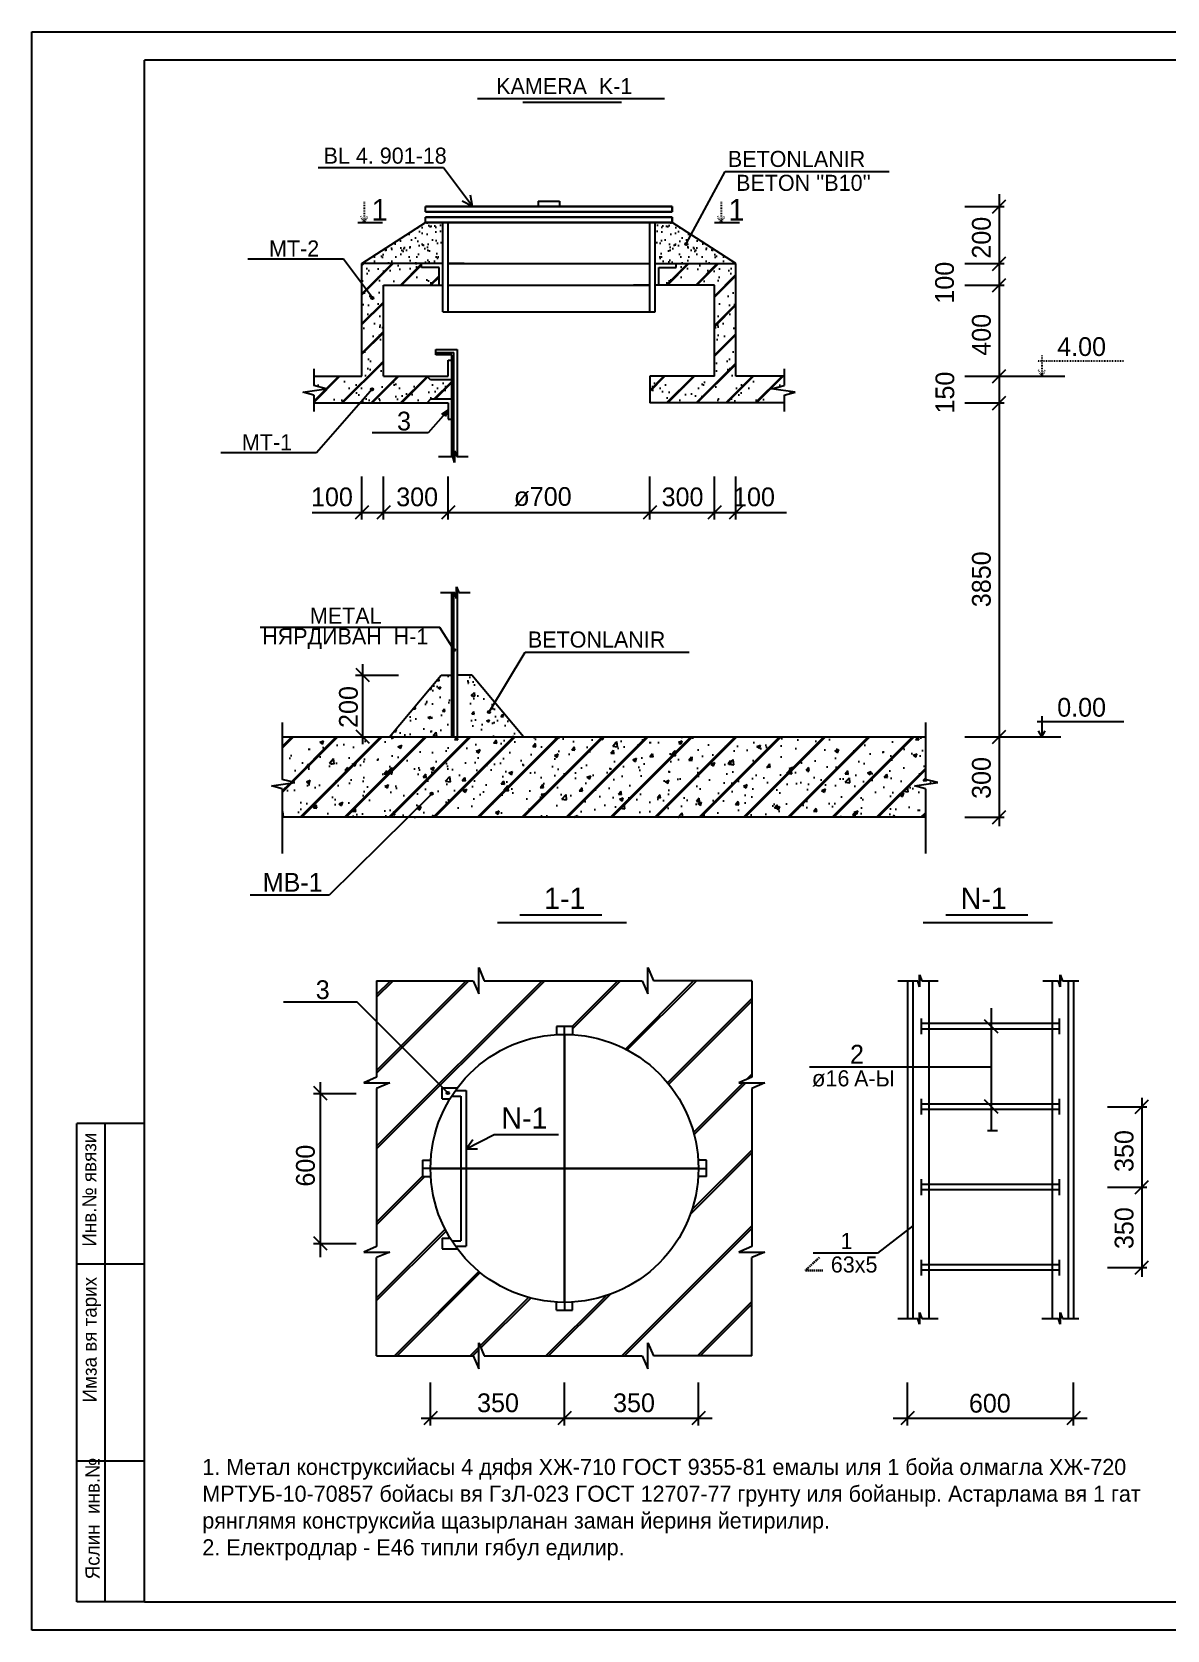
# Model space of a CAD drawing. Header units: millimetres. Extents: x 1067644 to 1117794, y -913136 to -692535.
# Drawn here: x 1075584 to 1096766, y -913136 to -883316 of the extents above; entities that cross this region are included whole.
import ezdxf

# ---------------------------------------------------------------- set-up
doc = ezdxf.new("R2010")
doc.units = ezdxf.units.MM
doc.linetypes.add('ACAD_ISO03W100', pattern=[30, 12, -18])
doc.linetypes.add('DASHEDX2', pattern=[38.1, 25.4, -12.7])
doc.styles.add('CP_ATTR', font='A3TI(LA).TTF')
doc.styles.get("Standard").update_dxf_attribs({"font": 'a3ar(la).ttf'})
doc.styles.add('style3', font='ARIAAL_.TTF', dxfattribs={"height": 300})

# ---------------------------------------------------------------- blocks, each defined once
blk = doc.blocks.new('_Oblique')
at = {"color": 0, "linetype": 'ByBlock', "lineweight": -2}
blk.add_line((-0.5, -0.5), (0.5, 0.5), dxfattribs=at)
blk = doc.blocks.new('ntnntyht')
at = {"lineweight": 25}
for p, q in [((1961564, -20955), (2003567, -20955)), ((1961564, -50629), (1961564, -20955)), ((1963654, -41225), (1962400, -41225)), ((1963656, -43837), (1962402, -43837)), ((1963656, -47494), (1962402, -47494)), ((1963654, -50106), (1962400, -50106)), ((2003567, -50629), (1961564, -50629))]:
    blk.add_line(p, q, dxfattribs=at)
at = {"lineweight": 25, "ltscale": 15}
for p, q in [((2003045, -21477), (1963653, -21477)), ((1963654, -50106), (1963654, -21476)), ((1963654, -50106), (2003045, -50106))]:
    blk.add_line(p, q, dxfattribs=at)
at = {"lineweight": 25, "ltscale": 0.25}
for p, q in [((1962400, -50106), (1962400, -41225)), ((1962922, -50107), (1962922, -41225))]:
    blk.add_line(p, q, dxfattribs=at)
at = {"lineweight": 25, "char_height": 261.21, "width": 6227.25, "attachment_point": 1, "rotation": 90, "style": 'CP_ATTR'}
for s, insert in [('\\pt3143;Инв.№ явязи', (1962497, -43510)), ('\\pt3143;Имза вя тарих', (1962505, -46404)), ('\\pt3143;Яслин  инв.№', (1962558, -49687))]:
    blk.add_mtext(s, dxfattribs=dict(at, insert=insert))

msp = doc.modelspace()

# ---------------------------------------------------------------- hatches: boundary and pattern name
h = msp.add_hatch()
h.set_pattern_fill('AR-SAND', color=0, scale=5, style=0)
h.set_pattern_definition([(37.5, (467441.96, -850925.23), (-8.000156, 244.70662), [0, -193.04, 0, -215.9, 0, -206.375]), (7.5, (467441.96, -850925.23), (224.76164, 358.41255), [0, -104.14, 0, -173.99, 0, -66.675]), (327.5, (467285.75, -850925.23), (395.496185, 0.71859), [0, -63.5, 0, -228.6, 0, -298.45]), (317.5, (467285.75, -850925.23), (381.77823, 111.46466), [0, -31.75, 0, -149.86, 0, -171.45])])
h.paths.add_polyline_path([(1083249.782, -886874.09), (1082930.927, -886874.09), (1081741.922, -887639.012), (1083249.782, -887639.012)])
h = msp.add_hatch()
h.set_pattern_fill('AR-SAND', color=0, scale=5, style=0)
h.set_pattern_definition([(142.5, (1703019.9, -850925.23), (8.000156, 244.70662), [0, -193.04, 0, -215.9, 0, -206.375]), (172.5, (1703019.9, -850925.23), (-224.76164, 358.41255), [0, -104.14, 0, -173.99, 0, -66.675]), (212.5, (1703176.1, -850925.23), (-395.496185, 0.71859), [0, -63.5, 0, -228.6, 0, -298.45]), (222.5, (1703176.1, -850925.23), (-381.77823, 111.46466), [0, -31.75, 0, -149.86, 0, -171.45])])
h.paths.add_polyline_path([(1087212.072, -886874.09), (1087530.927, -886874.09), (1088719.932, -887639.012), (1087212.072, -887639.012)])
for points in [[(1087815.931, -887271.319, 1), (1087771.4, -887271.319, 1)], [(1087783.665, -887271.319, 1), (1087803.665, -887271.319, 1)], [(1081960.268, -888279.081, 1), (1081915.737, -888279.081, 1)], [(1081928.003, -888279.081, 1), (1081948.003, -888279.081, 1)], [(1081953.681, -889983.796, 1), (1081909.15, -889983.796, 1)], [(1081928.003, -889976.271, 1), (1081948.003, -889976.271, 1)], [(1083483.119, -894850.108, 1), (1083438.587, -894850.108, 1)], [(1083450.853, -894850.108, 1), (1083470.853, -894850.108, 1)], [(1084136.827, -896004.225, 1), (1084092.296, -896004.225, 1)], [(1084099.404, -896012.792, 1), (1084119.404, -896012.792, 1)], [(1083066.353, -897531.246, 1), (1083021.821, -897531.246, 1)], [(1083034.087, -897531.246, 1), (1083054.087, -897531.246, 1)], [(1083367.008, -903114.025, 1), (1083322.477, -903114.025, 1)], [(1083334.743, -903114.025, 1), (1083354.743, -903114.025, 1)]]:
    msp.add_hatch(color=0).paths.add_polyline_path(points)
h = msp.add_hatch()
h.set_pattern_fill('JIS_LC_8', color=0, scale=50, style=0)
h.set_pattern_definition([(45, (465341.96, -851025.23), (-275.77164, 275.77164), []), (45, (465361.96, -851025.23), (-275.77164, 275.77164), [])])
h.paths.add_polyline_path([(1083180.277, -888039.012), (1083180.277, -887709.012), (1082852.911, -887709.012), (1082852.911, -887639.012), (1081741.922, -887639.012), (1081741.922, -889739.012), (1080841.922, -889739.012), (1080841.922, -889915.763), (1081077.363, -889975.383), (1080636.954, -890034.59), (1080841.922, -890091.18), (1080841.922, -890239.012), (1082958.56, -890239.012), (1083022.415, -890169.012), (1083419.782, -890169.012), (1083419.782, -889809.012), (1083022.415, -889809.012), (1082958.56, -889739.012), (1082141.922, -889739.012), (1082141.922, -888039.012)])
h.paths.add_polyline_path([(1087608.618, -887639.012), (1087608.618, -887709.012), (1087281.252, -887709.012), (1087281.252, -888039.012), (1088319.932, -888039.012), (1088319.932, -889739.012), (1087112.072, -889739.012), (1087112.072, -890239.012), (1089619.932, -890239.012), (1089619.932, -890091.18), (1089824.9, -890034.59), (1089384.491, -889975.383), (1089619.932, -889915.763), (1089619.932, -889739.012), (1088719.932, -889739.012), (1088719.932, -887639.012)])
h = msp.add_hatch()
h.set_pattern_fill('AR-SAND', color=0, scale=9, style=0)
h.set_pattern_definition([(37.5, (467441.96, -850925.23), (-14.40028, 440.47191), [0, -347.472, 0, -388.62, 0, -371.475]), (7.5, (467441.96, -850925.2), (404.57095, 645.1426), [0, -187.452, 0, -313.182, 0, -120.015]), (327.5, (467160.8, -850925.23), (711.89313, 1.29347), [0, -114.3, 0, -411.48, 0, -537.21]), (317.5, (467160.8, -850925.2), (687.2008, 200.6364), [0, -57.15, 0, -269.748, 0, -308.61])])
h.paths.add_polyline_path([(1082141.922, -888039.012), (1083180.277, -888039.012), (1083180.277, -887709.012), (1082852.911, -887709.012), (1082852.911, -887639.012), (1081741.922, -887639.012), (1081741.922, -889739.012), (1080841.922, -889739.012), (1080841.922, -889915.763), (1081077.363, -889975.383), (1080636.954, -890034.59), (1080841.922, -890091.18), (1080841.922, -890239.012), (1082958.56, -890239.012), (1083022.415, -890169.012), (1083419.782, -890169.012), (1083419.782, -889809.012), (1083022.415, -889809.012), (1082958.56, -889739.012), (1082141.922, -889739.012)])
h = msp.add_hatch()
h.set_pattern_fill('AR-SAND', color=0, scale=9, style=0)
h.set_pattern_definition([(142.5, (1703019.9, -850925.23), (14.40028, 440.47191), [0, -347.472, 0, -388.62, 0, -371.475]), (172.5, (1703019.9, -850925.2), (-404.57095, 645.1426), [0, -187.452, 0, -313.182, 0, -120.015]), (212.5, (1703301.07, -850925.23), (-711.89313, 1.29347), [0, -114.3, 0, -411.48, 0, -537.21]), (222.5, (1703301.1, -850925.2), (-687.2008, 200.6364), [0, -57.15, 0, -269.748, 0, -308.61])])
h.paths.add_polyline_path([(1088319.932, -888039.012), (1087281.577, -888039.012), (1087281.577, -887709.012), (1087608.943, -887709.012), (1087608.943, -887639.012), (1088719.932, -887639.012), (1088719.932, -889739.012), (1089619.932, -889739.012), (1089619.932, -889915.763), (1089384.491, -889975.383), (1089824.9, -890034.59), (1089619.932, -890091.18), (1089619.932, -890239.012), (1087503.294, -890239.012), (1087439.439, -890169.012), (1087042.072, -890169.012), (1087042.072, -889809.012), (1087439.439, -889809.012), (1087503.294, -889739.012), (1088319.932, -889739.012)])
h = msp.add_hatch()
h.set_pattern_fill('AR-CONC', color=0, scale=3, style=0)
h.set_pattern_definition([(50, (1082256.14, -896469.46), (546.554, -47.82), [57.15, -628.65]), (355, (1082256.14, -896469.46), (-105.73, 573.17), [45.72, -502.92]), (100.45, (1082301.7, -896473.45), (440.83, 525.35), [48.57, -534.27]), (46.184, (1082256.14, -896317.06), (813.24, -126.13), [85.72, -942.97]), (96.636, (1082323.9, -896327.6), (712.21, 742.28), [72.85, -801.4]), (351.184, (1082256.1, -896317.1), (712.21, 742.28), [68.58, -754.38]), (21, (1082332.34, -896355.16), (454.845, -306.8), [57.15, -628.65]), (326, (1082332.34, -896355.16), (185.41, 552.56), [45.72, -502.92]), (71.451, (1082370.24, -896380.73), (640.25, 245.77), [48.57, -534.27]), (37.5, (1082256.14, -896469.46), (9.266, 253.665), [0, -496.824, 0, -510.54, 0, -504.825]), (7.5, (1082256.14, -896469.46), (200.46, 300.542), [0, -291.084, 0, -485.394, 0, -192.405]), (327.5, (1082086.2, -896469.46), (406.772, -17.186), [0, -190.5, 0, -594.36, 0, -788.67]), (317.5, (1082010, -896469.46), (444.388, 76.28), [0, -247.65, 0, -394.716, 0, -560.07])])
h.paths.add_polyline_path([(1083419.782, -895319.946), (1083219.782, -895319.946), (1082256.135, -896469.462), (1083419.782, -896469.462)])
edge = h.paths.add_edge_path()
edge.add_line((1084126.045, -895985.149), (1084220.431, -895828.358))
edge.add_line((1084220.431, -895828.358), (1083794.226, -895319.946))
edge.add_line((1083794.226, -895319.946), (1083719.782, -895319.946))
edge.add_line((1083719.782, -895319.946), (1083719.782, -896469.462))
edge.add_line((1083719.782, -896469.462), (1084757.872, -896469.462))
edge.add_line((1084757.872, -896469.462), (1084220.431, -895828.358))
edge.add_line((1084220.431, -895828.358), (1084126.045, -895985.149))
edge.add_arc((1084114.561, -896004.225), 22.266, 0, 58.9527406, ccw=False)
edge.add_arc((1084114.561, -896004.225), 22.266, 180, 360, ccw=False)
edge.add_arc((1084114.561, -896004.225), 22.266, 58.9527406, 180, ccw=False)
h = msp.add_hatch()
h.set_pattern_fill('JIS_LC_8', color=0, scale=75, style=0)
h.set_pattern_definition([(45, (465681.36, -851025.2), (-413.65747, 413.65747), []), (45, (465711.36, -851025.2), (-413.65747, 413.65747), [])])
h.paths.add_polyline_path([(1092256.135, -897969.462), (1092256.135, -897439.418), (1092051.167, -897382.828), (1092491.576, -897323.62), (1092256.135, -897264), (1092256.135, -896469.462), (1080256.135, -896469.462), (1080256.135, -897264), (1080491.576, -897323.62), (1080051.167, -897382.828), (1080256.135, -897439.418), (1080256.135, -897969.462)])
h = msp.add_hatch()
h.set_pattern_fill('AR-CONC', color=0, scale=4, style=0)
h.set_pattern_definition([(50, (467781.36, -850925.2), (728.7387, -63.75634), [76.2, -838.2]), (355, (467781.4, -850925.2), (-140.9713, 764.2266), [60.96, -670.56]), (100.451, (467842.1, -850930.54), (587.77, 700.46675), [64.76, -712.36]), (46.1842, (467781.4, -850722), (1084.3162, -168.1693), [114.3, -1257.3]), (96.6356, (467871.7, -850736), (949.617, 989.7022), [97.14, -1068.54]), (351.184, (467781.4, -850722), (949.6184, 989.7005), [91.44, -1005.84]), (21, (467882.96, -850772.8), (606.4595, -409.0621), [76.2, -838.2]), (326, (467883, -850772.8), (247.2081, 736.7519), [60.96, -670.56]), (71.4514, (467933.5, -850806.9), (853.666, 327.6914), [64.76, -712.36]), (37.5, (467781.36, -850925.23), (12.35441, 338.22016), [0, -662.432, 0, -680.72, 0, -673.1]), (7.5, (467781.36, -850925.23), (267.27865, 400.7223), [0, -388.112, 0, -647.192, 0, -256.54]), (327.5, (467554.8, -850925.23), (542.36238, -22.91498), [0, -254, 0, -792.48, 0, -1051.56]), (317.5, (467453.2, -850925.23), (592.51673, 101.70596), [0, -330.2, 0, -526.288, 0, -746.76])])
h.paths.add_polyline_path([(1092256.135, -897969.462), (1092256.135, -897439.418), (1092051.167, -897382.828), (1092491.576, -897323.62), (1092256.135, -897264), (1092256.135, -896469.462), (1080256.135, -896469.462), (1080256.135, -897264), (1080491.576, -897323.62), (1080051.167, -897382.828), (1080256.135, -897439.418), (1080256.135, -897969.462)])
h = msp.add_hatch()
h.set_pattern_fill('JIS_LC_20A', color=0, scale=50, style=0)
h.set_pattern_definition([(45, (467442, -849759.6), (-707.1068, 707.1068), []), (45, (467492, -849759.6), (-707.1068, 707.1068), [])])
h.paths.add_polyline_path([(1089016.733, -901020.647), (1087181.967, -901020.647), (1087078.556, -900776.075), (1087078.556, -901262.184), (1086973.338, -901020.647), (1084025.362, -901020.647), (1083921.951, -900776.075), (1083921.951, -901262.184), (1083816.733, -901020.647), (1082016.733, -901020.647), (1082016.733, -901784.544), (1083251.911, -903021.091), (1083521.596, -903021.091, -0.220277302), (1085371.596, -902025.595), (1085371.596, -901873.092), (1085671.596, -901873.092), (1085671.596, -902025.595, -0.379466853), (1088017.092, -904371.091), (1088169.595, -904371.091), (1088169.595, -904671.091), (1088017.092, -904671.091, -0.379466853), (1085671.596, -907016.587), (1085671.596, -907169.091), (1085371.596, -907169.091), (1085371.596, -907016.587, -0.220277302), (1083521.596, -906021.091), (1083238.611, -906021.091), (1083238.611, -905821.091), (1083386.181, -905821.091, -0.122308188), (1083026.1, -904671.091), (1082873.597, -904671.091), (1082873.597, -904371.091), (1083026.1, -904371.091, -0.122308188), (1083386.181, -903221.091), (1083238.611, -903221.091), (1083238.611, -903007.776), (1082016.733, -901784.544), (1082016.733, -902820.647), (1081775.195, -902925.865), (1082261.304, -902925.865), (1082016.733, -903029.276), (1082016.733, -905977.252), (1081775.195, -906082.47), (1082261.304, -906082.47), (1082016.733, -906185.882), (1082016.733, -908020.647), (1083816.733, -908020.647), (1083921.951, -908262.184), (1083921.951, -907776.075), (1084025.362, -908020.647), (1086973.338, -908020.647), (1087078.556, -908262.184), (1087078.556, -907776.075), (1087181.967, -908020.647), (1089016.733, -908020.647), (1089016.733, -906185.882), (1089261.304, -906082.47), (1088775.195, -906082.47), (1089016.733, -905977.252), (1089016.733, -903029.276), (1089261.304, -902925.865), (1088775.195, -902925.865), (1089016.733, -902820.647)])

# ---------------------------------------------------------------- linework, layer by layer
at = {"color": 0}
for p, q in [((1087391.277, -884565.204), (1083896.07, -884565.204)), ((1086586.467, -884634.74), (1084742.362, -884634.74)), ((1083266.239, -885851.528), (1080924.767, -885851.528)), ((1083806.715, -886574.09), (1083266.239, -885851.528)), ((1087793.665, -887271.319), (1088518.247, -885919.281)), ((1088518.247, -885919.281), (1091581.161, -885919.281)), ((1083806.715, -886574.09), (1083614.965, -886475.919)), ((1083806.715, -886574.09), (1083766.702, -886362.419)), ((1085030.927, -886474.009), (1085430.927, -886474.009)), ((1085030.927, -886474.009), (1085030.927, -886574.009)), ((1085430.927, -886474.009), (1085430.927, -886574.009)), ((1093631.247, -886340.7), (1093631.247, -898138.743)), ((1082930.927, -886574.09), (1087530.927, -886574.09)), ((1082930.927, -886674.09), (1082930.927, -886574.09)), ((1087530.927, -886574.09), (1082930.927, -886574.09)), ((1082930.927, -886674.09), (1087530.927, -886674.09)), ((1087530.927, -886674.09), (1082930.927, -886674.09)), ((1082930.927, -886874.09), (1082930.927, -886774.09)), ((1082930.927, -886774.09), (1087530.927, -886774.09)), ((1087530.927, -886774.09), (1082930.927, -886774.09)), ((1087530.927, -886574.09), (1087530.927, -886674.09)), ((1087530.927, -886674.09), (1087530.927, -886574.09)), ((1087530.927, -886774.09), (1087530.927, -886874.09)), ((1087530.927, -886874.09), (1087530.927, -886774.09)), ((1081664.699, -886874.09), (1082128.638, -886874.09)), ((1081741.922, -887639.012), (1082930.927, -886874.09)), ((1082930.927, -886874.09), (1087530.927, -886874.09)), ((1087530.927, -886874.09), (1082930.927, -886874.09)), ((1083249.782, -888539.012), (1083249.782, -886874.09)), ((1083349.782, -888539.012), (1083349.782, -886874.09)), ((1087112.072, -888539.012), (1087112.072, -886874.09)), ((1087212.072, -888539.012), (1087212.072, -886874.09)), ((1088719.932, -887639.012), (1087530.927, -886874.09)), ((1088323.753, -886874.09), (1088787.692, -886874.09)), ((1081397.527, -887556.519), (1079612.172, -887556.519)), ((1081938.003, -888279.081), (1081397.527, -887556.519)), ((1083249.782, -887639.012), (1081741.922, -887639.012)), ((1081741.922, -889739.012), (1081741.922, -887639.012)), ((1082852.911, -887709.012), (1082852.911, -887639.012)), ((1083180.277, -887709.012), (1082852.911, -887709.012)), ((1083180.277, -888039.012), (1083180.277, -887709.012)), ((1083180.277, -888039.012), (1083180.277, -887709.012)), ((1083649.782, -887639.012), (1083349.782, -887639.012)), ((1083349.782, -887639.012), (1087112.072, -887639.012)), ((1086812.072, -887639.012), (1087112.072, -887639.012)), ((1087212.072, -887639.012), (1088719.932, -887639.012)), ((1087281.252, -887709.012), (1087608.618, -887709.012)), ((1087281.252, -888039.012), (1087281.252, -887709.012)), ((1087608.618, -887709.012), (1087608.618, -887639.012)), ((1088719.932, -889739.012), (1088719.932, -887639.012)), ((1082141.922, -889739.012), (1082141.922, -888039.012)), ((1082141.922, -888039.012), (1083249.782, -888039.012)), ((1083349.782, -888039.012), (1083649.782, -888039.012)), ((1083349.782, -888039.012), (1087112.072, -888039.012)), ((1087112.072, -888039.012), (1086812.072, -888039.012)), ((1088319.932, -888039.012), (1087212.072, -888039.012)), ((1088319.932, -889739.012), (1088319.932, -888039.012)), ((1083249.782, -888539.012), (1087212.072, -888539.012)), ((1083119.782, -889339.012), (1083119.782, -889239.012)), ((1083119.782, -889239.012), (1083519.782, -889239.012)), ((1083119.782, -889299.012), (1083459.782, -889299.012)), ((1083419.782, -889339.012), (1083119.782, -889339.012)), ((1083349.782, -889739.012), (1083349.782, -889439.012)), ((1083349.782, -889439.012), (1083419.782, -889439.012)), ((1083419.782, -891239.012), (1083419.782, -889339.012)), ((1083459.782, -891239.012), (1083459.782, -889299.012)), ((1083519.782, -889239.012), (1083519.782, -891239.012)), ((1080841.922, -889739.012), (1081741.922, -889739.012)), ((1082141.922, -889739.012), (1083349.782, -889739.012)), ((1083022.415, -889809.012), (1082958.56, -889739.012)), ((1083419.782, -889809.012), (1083022.415, -889809.012)), ((1088319.932, -889739.012), (1087112.072, -889739.012)), ((1087112.072, -889739.012), (1087112.072, -890239.012)), ((1089619.932, -889739.012), (1088719.932, -889739.012)), ((1081938.003, -889976.271), (1080891.795, -891171.312)), ((1080841.922, -890239.012), (1083349.782, -890239.012)), ((1083022.415, -890169.012), (1082958.56, -890239.012)), ((1083349.782, -890373.411), (1082977.858, -890796.3)), ((1083419.782, -890169.012), (1083022.415, -890169.012)), ((1083419.782, -890169.012), (1083022.415, -890169.012)), ((1083349.782, -890373.411), (1083227.761, -890455.7)), ((1083349.782, -890373.411), (1083293.432, -890493.193)), ((1083349.782, -890239.012), (1083349.782, -890539.012)), ((1089619.932, -890239.012), (1087112.072, -890239.012)), ((1083349.782, -890539.012), (1083419.782, -890539.012)), ((1082977.858, -890796.3), (1081932.965, -890796.3)), ((1080891.795, -891171.312), (1079106.44, -891171.312)), ((1083170.202, -891238.29), (1083438.378, -891238.29)), ((1083469.782, -891348.805), (1083438.378, -891238.29)), ((1083469.782, -891348.805), (1083469.782, -891129.219)), ((1083469.782, -891129.219), (1083469.782, -891348.805)), ((1083469.782, -891129.219), (1083510.439, -891238.29)), ((1083510.439, -891238.29), (1083725.193, -891238.29)), ((1083506.491, -893889.085), (1083506.491, -893669.5)), ((1083506.491, -893669.5), (1083506.491, -893889.085)), ((1083506.491, -893669.5), (1083547.148, -893778.57)), ((1083519.782, -893705.155), (1083519.782, -896469.462)), ((1083206.911, -893778.57), (1083475.087, -893778.57)), ((1083419.782, -896469.462), (1083419.782, -893778.57)), ((1083419.782, -896469.462), (1083419.782, -893969.462)), ((1083459.782, -896469.462), (1083459.782, -893778.57)), ((1083506.491, -893889.085), (1083475.087, -893778.57)), ((1083547.148, -893778.57), (1083761.902, -893778.57)), ((1083194.572, -894430.046), (1079843.616, -894430.046)), ((1083460.853, -894850.108), (1083194.572, -894430.046)), ((1084109.404, -896012.792), (1084787.054, -894887.097)), ((1084787.054, -894887.097), (1087849.968, -894887.097)), ((1081756.512, -896603.959), (1081756.512, -895112.212)), ((1081756.512, -896603.959), (1081756.512, -895112.212)), ((1082256.135, -896469.462), (1083219.782, -895319.946)), ((1083219.782, -895319.946), (1083419.782, -895319.946)), ((1083794.226, -895319.946), (1083519.782, -895319.946)), ((1084757.872, -896469.462), (1083794.226, -895319.946)), ((1080256.135, -896469.462), (1092256.135, -896469.462)), ((1083044.087, -897531.246), (1081130.036, -899422.233)), ((1092256.135, -897969.462), (1080256.135, -897969.462)), ((1081130.036, -899422.233), (1079655.734, -899422.233)), ((1084269.344, -899934.017), (1086681.667, -899934.017)), ((1092215.251, -899934.017), (1094627.574, -899934.017)), ((1083921.951, -901262.184), (1083921.951, -900776.075)), ((1083921.951, -900776.075), (1084025.362, -901020.647)), ((1087078.556, -901262.184), (1087078.556, -900776.075)), ((1087078.556, -900776.075), (1087181.967, -901020.647)), ((1082016.733, -901020.647), (1083816.733, -901020.647)), ((1082016.733, -901020.647), (1082016.733, -902820.647)), ((1083816.733, -901020.647), (1083921.951, -901262.184)), ((1084025.362, -901020.647), (1086973.338, -901020.647)), ((1086973.338, -901020.647), (1087078.556, -901262.184)), ((1089016.733, -901020.647), (1087181.967, -901020.647)), ((1089016.733, -901020.647), (1089016.733, -902820.647)), ((1091739.887, -901020.647), (1092115.605, -901020.647)), ((1091921.692, -901020.647), (1091921.692, -907320.61)), ((1092021.692, -901020.647), (1092021.692, -907320.61)), ((1092147.009, -901131.162), (1092115.605, -901020.647)), ((1092147.009, -901131.162), (1092147.009, -900911.576)), ((1092147.009, -900911.576), (1092147.009, -901131.162)), ((1092147.009, -900911.576), (1092187.666, -901020.647)), ((1092187.666, -901020.647), (1092496.463, -901020.647)), ((1092321.692, -901020.647), (1092321.692, -907320.61)), ((1094447.371, -901020.647), (1094740.782, -901020.647)), ((1094621.692, -901020.647), (1094621.692, -907320.647)), ((1094772.185, -901131.162), (1094740.782, -901020.647)), ((1094772.185, -901131.162), (1094772.185, -900911.576)), ((1094772.185, -900911.576), (1094772.185, -901131.162)), ((1094772.185, -900911.576), (1094812.842, -901020.647)), ((1094812.842, -901020.647), (1095121.639, -901020.647)), ((1094921.692, -901020.647), (1094921.692, -907320.647)), ((1095021.692, -901020.647), (1095021.692, -907320.647)), ((1081653.34, -901420.749), (1080280.338, -901420.749)), ((1083344.743, -903114.025), (1081653.34, -901420.749)), ((1092176.249, -901725.086), (1092176.249, -902018.474)), ((1093487.15, -901530.35), (1093487.15, -903812.842)), ((1094750.706, -901725.086), (1094750.706, -902018.474)), ((1085671.596, -901873.092), (1085371.596, -901873.092)), ((1085371.596, -901873.092), (1085371.596, -902025.595)), ((1085521.596, -902021.091), (1085521.596, -901873.092)), ((1085521.596, -907021.091), (1085521.596, -902021.091)), ((1085521.596, -902021.091), (1085521.596, -907021.091)), ((1085521.596, -907021.091), (1085521.596, -902021.091)), ((1085521.596, -902021.091), (1085521.596, -907021.091)), ((1085671.596, -901873.092), (1085671.596, -902025.595)), ((1094750.706, -901820.647), (1092176.249, -901820.647)), ((1094750.706, -901920.647), (1092176.249, -901920.647)), ((1093487.15, -902635.389), (1090095.499, -902635.389)), ((1080968.423, -906177.799), (1080968.423, -902913.357)), ((1080968.423, -906177.799), (1080968.423, -902913.357)), ((1082016.733, -902820.647), (1081775.195, -902925.865)), ((1081775.195, -902925.865), (1082261.304, -902925.865)), ((1082261.304, -902925.865), (1082016.733, -903029.276)), ((1089016.733, -902820.647), (1088775.195, -902925.865)), ((1088775.195, -902925.865), (1089261.304, -902925.865)), ((1089261.304, -902925.865), (1089016.733, -903029.276)), ((1082016.733, -903029.276), (1082016.733, -905977.252)), ((1083238.611, -903021.091), (1083521.596, -903021.091)), ((1083238.611, -903221.091), (1083238.611, -903021.091)), ((1083238.611, -903221.091), (1083386.181, -903221.091)), ((1083417.434, -903171.091), (1083586.181, -903171.091)), ((1083485.055, -903071.091), (1083686.181, -903071.091)), ((1083586.181, -903171.091), (1083586.181, -905871.091)), ((1083686.181, -903071.091), (1083686.181, -905971.091)), ((1089016.733, -903029.276), (1089016.733, -905977.252)), ((1092176.249, -903225.086), (1092176.249, -903518.474)), ((1094750.706, -903225.086), (1094750.706, -903518.474)), ((1096294.852, -903203.884), (1096294.852, -906547.341)), ((1094750.706, -903320.647), (1092176.249, -903320.647)), ((1094750.706, -903420.647), (1092176.249, -903420.647)), ((1093414.484, -903812.842), (1093602.003, -903812.842)), ((1093414.484, -903812.842), (1093602.003, -903812.842)), ((1083686.181, -904158.635), (1084208.572, -903888.319)), ((1083686.181, -904158.635), (1083814.463, -903985.576)), ((1082873.597, -904371.091), (1082873.597, -904671.091)), ((1082873.597, -904371.091), (1083026.1, -904371.091)), ((1083686.181, -904158.635), (1083901.547, -904153.87)), ((1088169.595, -904371.091), (1088017.092, -904371.091)), ((1088169.595, -904671.091), (1088169.595, -904371.091)), ((1083021.596, -904521.091), (1082873.597, -904521.091)), ((1082873.597, -904671.091), (1083026.1, -904671.091)), ((1083021.596, -904521.091), (1088021.596, -904521.091)), ((1088021.596, -904521.091), (1083021.596, -904521.091)), ((1088169.595, -904671.091), (1088017.092, -904671.091)), ((1088021.596, -904521.091), (1088169.595, -904521.091)), ((1092176.249, -904725.086), (1092176.249, -905018.474)), ((1094750.706, -904725.086), (1094750.706, -905018.474)), ((1094750.706, -904820.647), (1092176.249, -904820.647)), ((1094750.706, -904920.647), (1092176.249, -904920.647)), ((1092021.419, -905593.948), (1091364.527, -906106.162)), ((1083238.611, -905821.091), (1083386.181, -905821.091)), ((1083238.611, -905821.091), (1083238.611, -906021.091)), ((1083417.434, -905871.091), (1083586.181, -905871.091)), ((1082016.733, -905977.252), (1081775.195, -906082.47)), ((1081775.195, -906082.47), (1082261.304, -906082.47)), ((1082261.304, -906082.47), (1082016.733, -906185.882)), ((1082016.733, -908020.647), (1082016.733, -906185.882)), ((1083238.611, -906021.091), (1083521.596, -906021.091)), ((1083485.055, -905971.091), (1083686.181, -905971.091)), ((1089016.733, -905977.252), (1088775.195, -906082.47)), ((1088775.195, -906082.47), (1089261.304, -906082.47)), ((1089261.304, -906082.47), (1089016.733, -906185.882)), ((1089016.733, -908020.647), (1089016.733, -906185.882)), ((1091364.527, -906106.162), (1090160.395, -906106.162)), ((1092176.249, -906225.086), (1092176.249, -906518.474)), ((1094750.706, -906225.086), (1094750.706, -906518.474)), ((1094750.706, -906320.647), (1092176.249, -906320.647)), ((1094750.706, -906420.647), (1092176.249, -906420.647)), ((1085371.596, -907169.091), (1085371.596, -907016.587)), ((1085521.596, -907021.091), (1085521.596, -907169.091)), ((1085671.596, -907169.091), (1085671.596, -907016.587)), ((1085371.596, -907169.091), (1085671.596, -907169.091)), ((1091739.887, -907320.61), (1092115.605, -907320.61)), ((1092147.009, -907431.125), (1092115.605, -907320.61)), ((1092147.009, -907431.125), (1092147.009, -907211.54)), ((1092147.009, -907211.54), (1092147.009, -907431.125)), ((1092147.009, -907211.54), (1092187.666, -907320.61)), ((1092187.666, -907320.61), (1092496.463, -907320.61)), ((1094431.757, -907320.61), (1094740.782, -907320.61)), ((1094772.185, -907431.125), (1094740.782, -907320.61)), ((1094772.185, -907431.125), (1094772.185, -907211.54)), ((1094772.185, -907211.54), (1094772.185, -907431.125)), ((1094772.185, -907211.54), (1094812.842, -907320.61)), ((1094812.842, -907320.61), (1095121.639, -907320.61)), ((1083921.951, -908262.184), (1083921.951, -907776.075)), ((1083921.951, -907776.075), (1084025.362, -908020.647)), ((1087078.556, -908262.184), (1087078.556, -907776.075)), ((1087078.556, -907776.075), (1087181.967, -908020.647)), ((1082016.733, -908020.647), (1083816.733, -908020.647)), ((1083816.733, -908020.647), (1083921.951, -908262.184)), ((1084025.362, -908020.647), (1086973.338, -908020.647)), ((1086973.338, -908020.647), (1087078.556, -908262.184)), ((1089016.733, -908020.647), (1087181.967, -908020.647))]:
    msp.add_line(p, q, dxfattribs=at)
at = {"color": 0, "linetype": 'ACAD_ISO03W100', "lineweight": 25}
for p, q in [((1081785.702, -886486.405), (1081785.702, -886874.09)), ((1088444.757, -886486.405), (1088444.757, -886874.09)), ((1081785.702, -886874.09), (1081724.432, -886759.117)), ((1081785.702, -886874.09), (1081846.972, -886759.117)), ((1088444.757, -886874.09), (1088383.487, -886759.117)), ((1088444.757, -886874.09), (1088506.027, -886759.117)), ((1095962.812, -889457.133), (1094341.662, -889457.133)), ((1095962.812, -889457.133), (1094341.662, -889457.133)), ((1094430.252, -889351.326), (1094430.252, -889739.012)), ((1094430.252, -889739.012), (1094368.982, -889624.039)), ((1094430.252, -889739.012), (1094491.522, -889624.039))]:
    msp.add_line(p, q, dxfattribs=at)
at = {"color": 0, "lineweight": 25}
for p, q in [((1092994.099, -886574.09), (1093727.126, -886574.09)), ((1092994.099, -887639.012), (1093727.126, -887639.012)), ((1092994.099, -888039.012), (1093727.126, -888039.012)), ((1080841.922, -889600.754), (1080841.922, -889915.763)), ((1089619.932, -889600.754), (1089619.932, -889915.763)), ((1092994.099, -889739.012), (1094857.905, -889739.012)), ((1080636.954, -890034.59), (1081077.363, -889975.383)), ((1080841.922, -890091.18), (1080636.954, -890034.59)), ((1081077.363, -889975.383), (1080841.922, -889915.763)), ((1080841.922, -890091.18), (1080841.922, -890399.149)), ((1089384.491, -889975.383), (1089619.932, -889915.763)), ((1089824.9, -890034.59), (1089384.491, -889975.383)), ((1089619.932, -890091.18), (1089824.9, -890034.59)), ((1089619.932, -890091.18), (1089619.932, -890399.149)), ((1092994.099, -890239.012), (1093727.126, -890239.012)), ((1081741.922, -892413.156), (1081741.922, -891613.761)), ((1082141.922, -892413.156), (1082141.922, -891613.761)), ((1083349.782, -892413.156), (1083349.782, -891613.761)), ((1087112.072, -892413.156), (1087112.072, -891613.761)), ((1088319.932, -892413.156), (1088319.932, -891613.761)), ((1088719.932, -892413.156), (1088719.932, -891613.761)), ((1080813.968, -892280.582), (1089663.777, -892280.582)), ((1081623.937, -895319.946), (1082423.332, -895319.946)), ((1081623.937, -895319.946), (1082423.332, -895319.946)), ((1094430.252, -896082.162), (1094430.252, -896469.847)), ((1080256.135, -896199.088), (1080256.135, -897264)), ((1092256.135, -896199.088), (1092256.135, -897264)), ((1095962.812, -896187.968), (1094341.662, -896187.968)), ((1095962.812, -896187.968), (1094341.662, -896187.968)), ((1094430.252, -896469.847), (1094368.982, -896354.874)), ((1094430.252, -896469.847), (1094491.522, -896354.874)), ((1092994.099, -896469.847), (1094785.002, -896469.847)), ((1080491.576, -897323.62), (1080256.135, -897264)), ((1092491.576, -897323.62), (1092256.135, -897264)), ((1080051.167, -897382.828), (1080491.576, -897323.62)), ((1080256.135, -897439.418), (1080051.167, -897382.828)), ((1080256.135, -897439.418), (1080256.135, -898644.72)), ((1092051.167, -897382.828), (1092491.576, -897323.62)), ((1092256.135, -897439.418), (1092051.167, -897382.828)), ((1092256.135, -897439.418), (1092256.135, -898644.72)), ((1092994.099, -897969.462), (1093727.126, -897969.462)), ((1084690.67, -899789.221), (1086220.822, -899789.221)), ((1092636.577, -899789.221), (1094166.729, -899789.221)), ((1080835.848, -903121.091), (1081635.243, -903121.091)), ((1080835.848, -903121.091), (1081635.243, -903121.091)), ((1095657.703, -903370.261), (1096390.73, -903370.261)), ((1084208.572, -903888.319), (1085409.673, -903888.319)), ((1095657.703, -904870.647), (1096390.73, -904870.647)), ((1080835.848, -905921.091), (1081635.243, -905921.091)), ((1080835.848, -905921.091), (1081635.243, -905921.091)), ((1095657.703, -906370.261), (1096390.73, -906370.261)), ((1083021.596, -909317.327), (1083021.596, -908517.931)), ((1085521.596, -909317.327), (1085521.596, -908517.931)), ((1088021.861, -909317.327), (1088021.861, -908517.931)), ((1091921.692, -909317.327), (1091921.692, -908517.931)), ((1095021.692, -909317.327), (1095021.692, -908517.931)), ((1082849.064, -909184.752), (1088278.634, -909184.752)), ((1091652.684, -909184.752), (1095278.465, -909184.752))]:
    msp.add_line(p, q, dxfattribs=at)
at = {"color": 0, "linetype": 'DASHEDX2', "lineweight": 30}
for p, q in [((1090280.411, -906182.457), (1090018.852, -906424.675)), ((1090018.852, -906424.675), (1090345.202, -906424.675))]:
    msp.add_line(p, q, dxfattribs=at)
at = {"color": 0}
for centre, radius in [((1087793.665, -887271.319), 22.266), ((1087793.665, -887271.319), 10), ((1081938.003, -888279.081), 22.266), ((1081938.003, -888279.081), 10), ((1081931.416, -889983.796), 22.266), ((1081938.003, -889976.271), 10), ((1083460.853, -894850.108), 22.266), ((1083460.853, -894850.108), 10), ((1084114.561, -896004.225), 22.266), ((1084109.404, -896012.792), 10), ((1083044.087, -897531.246), 22.266), ((1083044.087, -897531.246), 10), ((1085521.596, -904521.091), 2500), ((1085521.596, -904521.091), 2500), ((1085521.596, -904521.091), 2500), ((1085521.596, -904521.091), 2500), ((1083344.743, -903114.025), 22.266), ((1083344.743, -903114.025), 10)]:
    msp.add_circle(centre, radius, dxfattribs=at)

# ---------------------------------------------------------------- block references
at = {"color": 3, "xscale": 1.004925508461463, "yscale": 1.004925508461463, "zscale": 1.004925508461463}
msp.add_blockref('ntnntyht', (-895641.897, -862258.006), dxfattribs=at)
at = {"color": 0, "lineweight": 25, "ltscale": 0.5, "yscale": 250, "zscale": 250}
for p, xscale, rotation in [((1093631.247, -886574.09), -250, 270), ((1093631.247, -887639.012), -250, 270), ((1093631.247, -888039.012), -250, 270), ((1093631.247, -889739.012), -250, 270), ((1093631.247, -890239.012), -250, 270), ((1081741.922, -892280.582), 250, 180), ((1082141.922, -892280.582), 250, 180), ((1083349.782, -892280.582), 250, 180), ((1087112.072, -892280.582), 250, 180), ((1088319.932, -892280.582), 250, 180), ((1088719.932, -892280.582), 250, 180), ((1081756.512, -895319.946), 250, 90), ((1081756.512, -895319.946), 250, 90), ((1081756.512, -896469.462), 250, 90), ((1081756.512, -896469.462), 250, 90), ((1093631.247, -896469.847), -250, 270), ((1093631.247, -897969.462), -250, 270), ((1093487.15, -901871.637), 250, 90), ((1080968.423, -903121.091), 250, 90), ((1080968.423, -903121.091), 250, 90), ((1093487.15, -903370.261), 250, 90), ((1096294.852, -903370.261), -250, 270), ((1096294.852, -904870.647), -250, 270), ((1080968.423, -905921.091), 250, 90), ((1080968.423, -905921.091), 250, 90), ((1096294.852, -906370.261), -250, 270), ((1083021.596, -909184.752), 250, 180), ((1085521.596, -909184.752), 250, 180), ((1088021.861, -909184.752), 250, 180), ((1091921.692, -909184.752), 250, 180), ((1095021.692, -909184.752), 250, 180)]:
    msp.add_blockref('_Oblique', p, dxfattribs=dict(at, xscale=xscale, rotation=rotation))

# ---------------------------------------------------------------- texts
at = {"color": 0, "lineweight": 25, "ltscale": 0.5, "attachment_point": 1}
for s, insert, char_height, width in [('KAMERA  K-1', (1084247.37, -884176.022), 300, 3169.03708), ('BL 4. 901-18', (1081026.979, -885473.909), 300, 2911.89941), ('MT-2', (1080008.165, -887206.429), 300, 36.46066), ('MT-1', (1079502.432, -890821.222), 300, 36.46066), ('{\\fArial|b0|i0|c204|p34;\\H0.8974x;ø\\fA3 Times AzLat|b0|i0|c204|p18;700}', (1084576.134, -891809.008), 390, 4843.73777), ('MB-1', (1079890.488, -899008.299), 350, 36.46066), ('{\\fArial|b0|i0|c204|p0;ø}16', (1090137.11, -902691.001), 300, 4843.73777), ('A-Ы', (1090926.919, -902692.641), 300, 36.46066), (' 63x5', (1090380.843, -906164.581), 300, 1505.95187)]:
    msp.add_mtext(s, dxfattribs=dict(at, insert=insert, char_height=char_height, width=width))
at = {"color": 0, "ltscale": 0.5, "char_height": 300, "attachment_point": 1}
for s, insert in [('BETONLANIR', (1088570.608, -885535.082)), ("BETON ''B10''", (1088724.437, -885980.783)), ('    METAL', (1080324.749, -894057.766)), ('НЯРДИВАН  Н-1', (1079879.883, -894442.997)), ('BETONLANIR', (1084839.415, -894502.898))]:
    msp.add_mtext(s, dxfattribs=dict(at, insert=insert))
at = {"color": 0, "lineweight": 25, "width": 3304.78713}
for s, insert, char_height, attachment_point in [('1', (1081922.973, -886434.631), 400, 1), ('1', (1088582.027, -886434.631), 400, 1), ('4.00', (1094717.125, -889011.758), 350, 1), ('100', (1081572.297, -891815.994), 350, 3), ('\\pt14;300', (1083162.682, -891815.994), 350, 3), ('\\pt14;300', (1088115.164, -891815.994), 350, 3), ('100', (1089448.91, -891815.994), 350, 3), ('0.00', (1094717.125, -895742.594), 350, 1), ('1-1', (1085139.312, -899282.002), 400, 1), ('N-1', (1092913.029, -899282.002), 400, 1), ('N-1', (1084341.906, -903381.1), 400, 1), ('\\pxt0.04;350', (1084671.561, -908720.165), 350, 3), ('\\pxt0.04;350', (1087209.453, -908720.165), 350, 3), ('\\pt14;600', (1093850.234, -908728.708), 350, 3)]:
    msp.add_mtext(s, dxfattribs=dict(at, insert=insert, char_height=char_height, attachment_point=attachment_point))
at = {"color": 0, "lineweight": 25, "char_height": 350, "width": 3304.78713, "attachment_point": 3, "rotation": 90}
for s, insert in [('200', (1093126.094, -886764.84)), ('100', (1092438.362, -887604.141)), ('400', (1093126.094, -888576.369)), ('150', (1092445.22, -889654.38)), ('3850', (1093126.094, -893008.265)), ('\\pt14;200', (1081314.105, -895522.05)), ('300', (1093126.094, -896845.293)), ('350', (1095789.699, -903807.427)), ('\\pt14;600', (1080511.855, -904080.303)), ('\\pt14;600', (1080511.855, -904080.303)), ('350', (1095789.699, -905246.092))]:
    msp.add_mtext(s, dxfattribs=dict(at, insert=insert))
at = {"color": 0, "linetype": 'ACAD_ISO03W100', "lineweight": 25, "ltscale": 0.5, "char_height": 300, "width": 5218.04363, "attachment_point": 1}
for insert in [(1082396.859, -890401.416), (1080880.05, -901011.808)]:
    msp.add_mtext('{\\H1.167x;3} ', dxfattribs=dict(at, insert=insert))
at = {"color": 0, "ltscale": 0.5, "width": 4935.19589, "attachment_point": 1}
for s, insert, char_height in [('2', (1090850.756, -902215.781), 350), ('1', (1090673.773, -905726.033), 300)]:
    msp.add_mtext(s, dxfattribs=dict(at, insert=insert, char_height=char_height))
at = {"insert": (1078763.561, -909441.825), "char_height": 300, "width": 18673.44608, "attachment_point": 1, "style": 'style3'}
msp.add_mtext('\\P1. Метал конструксийасы 4 дяфя ХЖ-710 {\\fArial|b0|i0|c204|p34;ГОСТ\\fArial|b0|i0|c0|p34; }9355-81 емалы иля 1 бойа олмагла ХЖ-720 МРТУБ-10-70857 бойасы вя {\\fArial|b0|i0|c204|p34;ГзЛ}-023 {\\fArial|b0|i0|c204|p34;ГОСТ} 12707-77 грунту иля бойаныр. Астарлама вя 1 гат рянглямя конструксийа щазырланан заман йериня йетирилир.\\P2. Електродлар - Е46 типли гябул едилир. ', dxfattribs=at)

doc.saveas('drawing.dxf')
